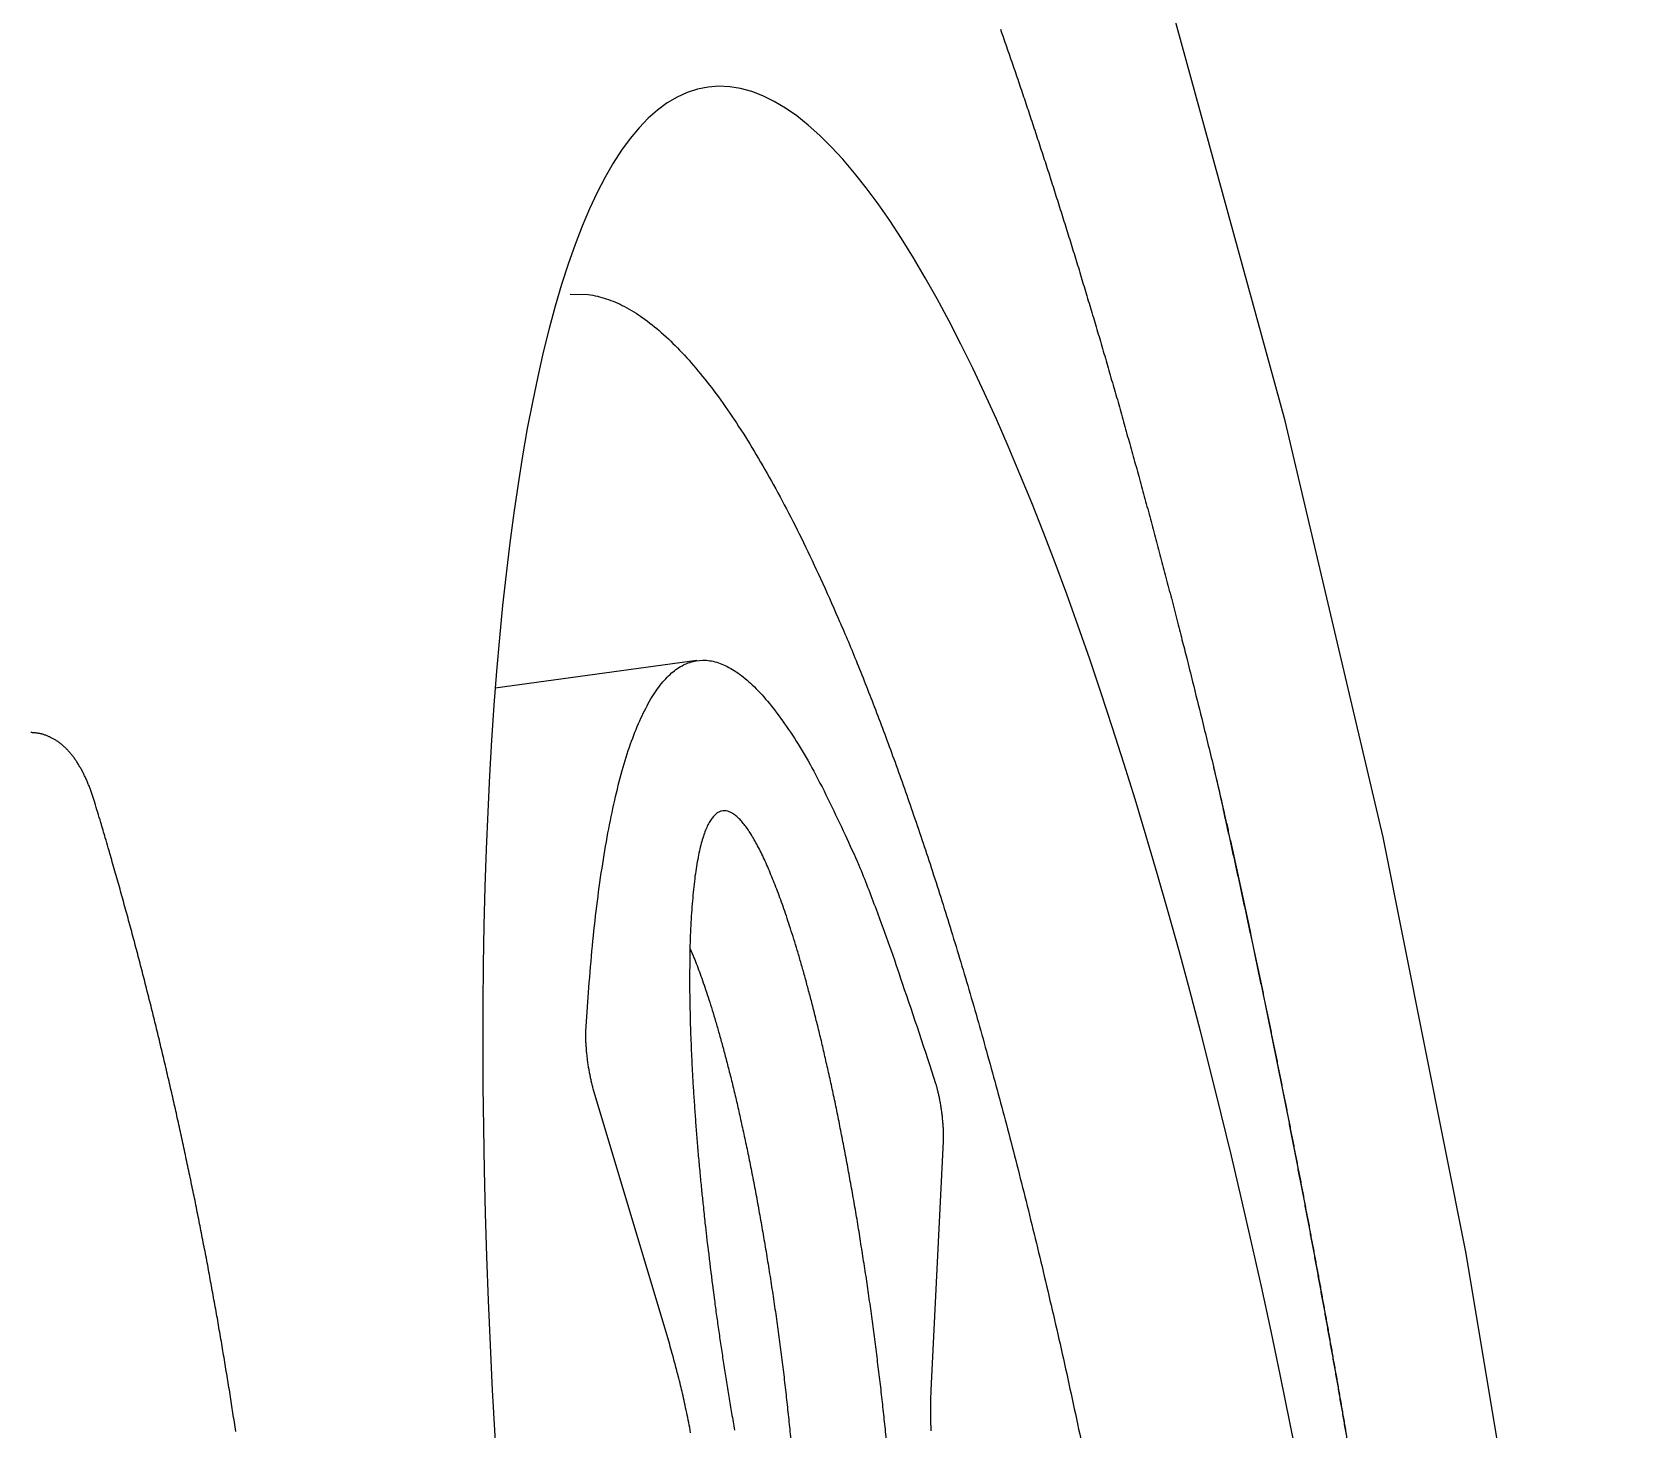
# Model space of a CAD drawing. Extents: x 528 to 612, y 649 to 778.
# Drawn here: x 536.222 to 537.389, y 692.064 to 693.085 of the extents above; entities that cross this region are included whole.
import ezdxf

# ---------------------------------------------------------------- set-up
doc = ezdxf.new("R2010")
doc.units = 0
doc.header["$MEASUREMENT"] = 0
doc.layers.add('1', color=4, linetype='Continuous')
doc.layers.add('204', color=7, linetype='Continuous')

# ---------------------------------------------------------------- blocks, each defined once
blk = doc.blocks.new('*U11')
at = {"layer": '204', "color": 2, "linetype": 'Continuous'}
blk.add_circle((0, 0), 1, dxfattribs=at)
blk = doc.blocks.new('5S55RR1')
at = {"layer": '1', "color": 3, "linetype": 'Continuous'}
for p, q in [((-72.7592, 94.1304), (-72.7592, 94.2793)), ((-72.2664, 94.2177), (-72.4592, 94.2478)), ((-72.3867, 93.9994), (-72.2123, 94.0321))]:
    blk.add_line(p, q, dxfattribs=at)
for points in [[(-72.716, 94.5808), (-72.7175, 94.581, -0.002598), (-72.719, 94.5813, -0.002643), (-72.7205, 94.5815, -0.00267), (-72.722, 94.5818, -0.002674), (-72.7235, 94.5821, -0.002687), (-72.7249, 94.5824, -0.002701), (-72.7264, 94.5828, -0.00271), (-72.7278, 94.5831, -0.002706), (-72.7292, 94.5835, -0.002739), (-72.7306, 94.5838, -0.002811), (-72.732, 94.5842, -0.0029), (-72.7334, 94.5846, -0.003019), (-72.7348, 94.585, -0.003131), (-72.7361, 94.5855, -0.003251), (-72.7375, 94.5859, -0.003369), (-72.7388, 94.5864, -0.003501), (-72.7401, 94.5868, -0.003629), (-72.7414, 94.5873, -0.003766), (-72.7427, 94.5878, -0.003888), (-72.7439, 94.5884, -0.004005), (-72.7451, 94.5889, -0.004123), (-72.7464, 94.5894, -0.004252), (-72.7476, 94.59, -0.004382), (-72.7487, 94.5906, -0.004521), (-72.7499, 94.5912, -0.004661), (-72.751, 94.5918, -0.004811), (-72.7521, 94.5925, -0.004962), (-72.7532, 94.5931, -0.005123), (-72.7543, 94.5938, -0.005285), (-72.7554, 94.5945, -0.005458), (-72.7564, 94.5952, -0.005633), (-72.7574, 94.5959, -0.00582), (-72.7583, 94.5966, -0.006004), (-72.7593, 94.5974, -0.006198), (-72.7602, 94.5982, -0.006397), (-72.7611, 94.599, -0.006614), (-72.762, 94.5998, -0.006794), (-72.7628, 94.6006, -0.006945), (-72.7636, 94.6014, -0.007063), (-72.7644, 94.6023, -0.007142), (-72.7651, 94.6032, -0.007233), (-72.7658, 94.6041, -0.007328), (-72.7665, 94.605, -0.007424), (-72.7671, 94.6059, -0.007514), (-72.7678, 94.6068, -0.007607), (-72.7683, 94.6078, -0.007696), (-72.7689, 94.6087, -0.007785), (-72.7694, 94.6097, -0.00787), (-72.7699, 94.6107, -0.007952), (-72.7704, 94.6117, -0.008033), (-72.7708, 94.6127, -0.008105), (-72.7712, 94.6137, -0.008175), (-72.7715, 94.6148, -0.008239), (-72.7718, 94.6158, -0.008306), (-72.7721, 94.6169, -0.008285), (-72.7724, 94.6179, -0.008169), (-72.7726, 94.619, -0.008048), (-72.7728, 94.6201, -0.007901)], [(-72.2463, 94.5407, -0.000574), (-72.2531, 94.5408, -0.00057), (-72.26, 94.5409, -0.000567), (-72.2668, 94.5411, -0.000563), (-72.2736, 94.5412, -0.00056), (-72.2805, 94.5413, -0.000556), (-72.2873, 94.5415, -0.000553), (-72.2942, 94.5417, -0.00055), (-72.301, 94.5419, -0.000546), (-72.3078, 94.5421, -0.000543), (-72.3147, 94.5423, -0.00054), (-72.3215, 94.5426, -0.000536), (-72.3284, 94.5428, -0.000533), (-72.3352, 94.5431, -0.000529), (-72.3421, 94.5434, -0.000527), (-72.349, 94.5437, -0.000524), (-72.3558, 94.544, -0.000523), (-72.3627, 94.5443, -0.000521), (-72.3695, 94.5446, -0.00052), (-72.3764, 94.545, -0.000518), (-72.3833, 94.5454, -0.000517), (-72.3901, 94.5458, -0.000515), (-72.397, 94.5462, -0.000514), (-72.4038, 94.5466, -0.000512), (-72.4107, 94.547, -0.000511), (-72.4176, 94.5474, -0.00051), (-72.4244, 94.5479, -0.000509), (-72.4313, 94.5484, -0.000508), (-72.4381, 94.5489, -0.000506), (-72.445, 94.5494, -0.000505), (-72.4518, 94.5499, -0.000504), (-72.4587, 94.5504, -0.000503), (-72.4655, 94.5509, -0.000502), (-72.4724, 94.5515, -0.000503), (-72.4792, 94.5521, -0.000504), (-72.4861, 94.5526, -0.000506), (-72.4929, 94.5532, -0.000508), (-72.4998, 94.5538, -0.00051), (-72.5066, 94.5545, -0.000512), (-72.5134, 94.5551, -0.000514), (-72.5202, 94.5557, -0.000516), (-72.5271, 94.5564, -0.000519), (-72.5339, 94.5571, -0.000521), (-72.5407, 94.5578, -0.000523), (-72.5475, 94.5585, -0.000526), (-72.5543, 94.5592, -0.000528), (-72.5611, 94.5599, -0.000531), (-72.5679, 94.5607, -0.000533), (-72.5747, 94.5615, -0.000536), (-72.5815, 94.5622, -0.000539), (-72.5883, 94.563, -0.000541), (-72.595, 94.5638, -0.000543), (-72.6018, 94.5646, -0.000544), (-72.6086, 94.5655, -0.000545), (-72.6153, 94.5663, -0.000544), (-72.6221, 94.5672, -0.00054), (-72.6288, 94.5681, -0.000545), (-72.6356, 94.569, -0.000556), (-72.6423, 94.5699, -0.00054), (-72.649, 94.5708, -0.000504), (-72.6557, 94.5717, -0.000556), (-72.6625, 94.5727, -0.000662), (-72.6694, 94.5737, -0.000503), (-72.6759, 94.5746, -0.000174), (-72.6817, 94.5755, -0.000708), (-72.6893, 94.5766, -0.001216), (-72.7008, 94.5784, -0.000595), (-72.716, 94.5808, -0.000316)], [(-72.4592, 94.2478), (-72.4603, 94.2479, 0.00378), (-72.4614, 94.2481, 0.003316), (-72.4627, 94.2482, 0.003044), (-72.4639, 94.2484, 0.002984), (-72.4653, 94.2485, 0.002865), (-72.4667, 94.2486, 0.002755), (-72.4681, 94.2487, 0.002647), (-72.4696, 94.2488, 0.002584), (-72.4712, 94.2489, 0.002513), (-72.4728, 94.249, 0.002469), (-72.4744, 94.249, 0.002423), (-72.476, 94.2491, 0.0024), (-72.4777, 94.2491, 0.002381), (-72.4793, 94.2491, 0.00238), (-72.481, 94.2491, 0.00238), (-72.4827, 94.2491, 0.002384), (-72.4843, 94.249, 0.002427), (-72.4859, 94.249, 0.002502), (-72.4875, 94.2489, 0.002502), (-72.4891, 94.2488, 0.002422), (-72.4906, 94.2487, 0.0027), (-72.4921, 94.2486, 0.003249), (-72.4936, 94.2485, 0.002711), (-72.4949, 94.2484, 0.001231), (-72.4961, 94.2483, 0.003812), (-72.4974, 94.2481, 0.007218), (-72.4993, 94.2478, 0.004235), (-72.5017, 94.2474, 0.002507)], [(-72.5017, 94.2474), (-72.533, 94.241, 0.005021), (-72.5629, 94.2343, 0.005351), (-72.5913, 94.2272, 0.005968), (-72.6182, 94.2197, 0.007088), (-72.6432, 94.2119, 0.00844), (-72.6662, 94.2038, 0.010095), (-72.687, 94.1954, 0.012359), (-72.7054, 94.1868, 0.01547), (-72.7213, 94.1778, 0.019916), (-72.7346, 94.1687, 0.026116), (-72.7451, 94.1594, 0.035293), (-72.7528, 94.15, 0.047662), (-72.7575, 94.1405, 0.063257), (-72.7592, 94.1309, 0.075768), (-72.7579, 94.1212, 0.076656), (-72.7536, 94.1117, 0.065194), (-72.7463, 94.1021, 0.049959), (-72.7361, 94.0927, 0.037538), (-72.7228, 94.0834, 0.026966), (-72.7071, 94.0743, 0.019571), (-72.6888, 94.0654, 0.016547), (-72.6675, 94.0567, 0.015012), (-72.643, 94.0482, 0.009447), (-72.6185, 94.0403, 0.003634), (-72.5951, 94.0333, 0.009999), (-72.5614, 94.0252, 0.012892), (-72.5053, 94.0136, 0.005392), (-72.4293, 93.9992, 0.002717)], [(-72.2005, 94.2112, -0.001957), (-72.208, 94.2116, -0.002176), (-72.2154, 94.2121, -0.002613), (-72.2228, 94.2127, -0.002124), (-72.2296, 94.2132, -0.000898), (-72.2356, 94.2138, -0.002985), (-72.2429, 94.2146, -0.005506), (-72.2532, 94.2159, -0.003061), (-72.2664, 94.2177, -0.00175)], [(-73.0371, 94.1861), (-73.0351, 94.1731, 0.050618), (-73.0303, 94.1604, 0.048388), (-73.0229, 94.148, 0.041226), (-73.0129, 94.1358, 0.032888), (-73.0004, 94.1239, 0.02632), (-72.9858, 94.1123, 0.02131), (-72.9691, 94.1011, 0.017392), (-72.9506, 94.0902, 0.014334), (-72.9302, 94.0797, 0.011977), (-72.9083, 94.0696, 0.010123), (-72.885, 94.06, 0.008713), (-72.8604, 94.0506, 0.007466), (-72.8343, 94.0416, 0.006727), (-72.8064, 94.0328, 0.006149), (-72.7761, 94.0239, 0.00551), (-72.7435, 94.0151, 0.005219), (-72.7084, 94.0065, 0.00487), (-72.671, 93.998, 0.004561), (-72.6311, 93.9897, 0.004249), (-72.5889, 93.9816, 0.004038), (-72.5441, 93.9738, 0.003806), (-72.4971, 93.9663, 0.003635), (-72.4476, 93.9592, 0.003451), (-72.396, 93.9524, 0.003321), (-72.3421, 93.9461, 0.003179), (-72.2862, 93.9402, 0.00308), (-72.2283, 93.9348, 0.002972), (-72.1687, 93.93, 0.002898), (-72.1074, 93.9258, 0.002819)], [(-72.3052, 94.1808), (-72.2941, 94.1809, -0.00124), (-72.2827, 94.1809, -0.00117), (-72.2711, 94.1808, -0.001153), (-72.2593, 94.1807, -0.001199), (-72.2473, 94.1805, -0.001224), (-72.2352, 94.1803, -0.001247), (-72.2229, 94.1799, -0.001268), (-72.2105, 94.1796, -0.001304), (-72.198, 94.1791, -0.001334)], [(-72.1748, 94.0701, -0.001655), (-72.1892, 94.0696, -0.001623), (-72.2038, 94.0692, -0.001599), (-72.2185, 94.0689, -0.001578), (-72.2333, 94.0687, -0.001565), (-72.2482, 94.0685, -0.001538), (-72.2632, 94.0685, -0.001497), (-72.2781, 94.0685, -0.001483), (-72.293, 94.0686, -0.001488), (-72.3078, 94.0689, -0.001496), (-72.3224, 94.0692, -0.001503), (-72.3369, 94.0695, -0.00152), (-72.3512, 94.07, -0.001535), (-72.3653, 94.0706, -0.001554), (-72.3792, 94.0712, -0.001565), (-72.3929, 94.0719, -0.001585), (-72.4063, 94.0727, -0.001605), (-72.4194, 94.0735, -0.001636), (-72.4323, 94.0744, -0.001658), (-72.4447, 94.0754, -0.001708), (-72.4569, 94.0765, -0.001772), (-72.4686, 94.0775, -0.001841), (-72.48, 94.0787, -0.001889), (-72.4909, 94.0799, -0.001958), (-72.5015, 94.0811, -0.002019), (-72.5116, 94.0824, -0.002105), (-72.5213, 94.0836, -0.002181), (-72.5306, 94.085, -0.002284), (-72.5395, 94.0863, -0.002375), (-72.5479, 94.0877, -0.002505), (-72.556, 94.0891, -0.002631), (-72.5636, 94.0905, -0.002773), (-72.5708, 94.0919, -0.00287), (-72.5776, 94.0933, -0.003154), (-72.5842, 94.0948, -0.003453), (-72.5906, 94.0963, -0.003717), (-72.5968, 94.0979, -0.004222), (-72.6028, 94.0995, -0.004796), (-72.6085, 94.1012, -0.005416), (-72.6139, 94.1029, -0.006171), (-72.6191, 94.1047, -0.007162), (-72.6238, 94.1066, -0.008386), (-72.6283, 94.1085, -0.009935), (-72.6323, 94.1104, -0.011949), (-72.6359, 94.1124, -0.014601), (-72.6391, 94.1144, -0.018146), (-72.6419, 94.1165, -0.022805), (-72.6441, 94.1186, -0.029379), (-72.6459, 94.1208, -0.038264), (-72.6471, 94.123, -0.049136), (-72.6477, 94.1252, -0.059485), (-72.6478, 94.1274, -0.065173), (-72.6473, 94.1296, -0.062844), (-72.6462, 94.1319, -0.05349), (-72.6444, 94.1341, -0.04289), (-72.6421, 94.1364, -0.032969), (-72.6391, 94.1387, -0.025713), (-72.6355, 94.1409, -0.020144), (-72.6313, 94.1431, -0.016223), (-72.6265, 94.1453, -0.013172), (-72.6211, 94.1474, -0.011006), (-72.6151, 94.1495, -0.009138), (-72.6085, 94.1516, -0.007647), (-72.6014, 94.1536, -0.006511), (-72.5937, 94.1555, -0.005674), (-72.5856, 94.1574, -0.005), (-72.577, 94.1593, -0.004483), (-72.5679, 94.161, -0.004031), (-72.5584, 94.1628, -0.003655), (-72.5485, 94.1644, -0.003332), (-72.5382, 94.1659, -0.00306), (-72.5276, 94.1674, -0.002823), (-72.5168, 94.1688, -0.002614), (-72.5056, 94.1701, -0.002442), (-72.4942, 94.1714, -0.002297), (-72.4826, 94.1725, -0.002144), (-72.4709, 94.1736, -0.001971), (-72.459, 94.1746, -0.001855), (-72.447, 94.1755, -0.001765), (-72.4349, 94.1763, -0.001644), (-72.4229, 94.1771, -0.001494), (-72.4109, 94.1778, -0.001556), (-72.3987, 94.1784, -0.001728), (-72.3863, 94.1789, -0.001324), (-72.3747, 94.1794, -0.000566), (-72.3642, 94.1797, -0.001686), (-72.351, 94.1801, -0.002739), (-72.3311, 94.1805, -0.001378), (-72.3052, 94.1808, -0.000758)], [(-72.5516, 94.1639), (-72.5458, 94.1623, 0.005107), (-72.5398, 94.1608, 0.004727), (-72.5336, 94.1594, 0.004401), (-72.527, 94.158, 0.003883), (-72.52, 94.1566, 0.003461), (-72.5125, 94.1552, 0.003316), (-72.5045, 94.1538, 0.003106), (-72.496, 94.1525, 0.002926), (-72.487, 94.1512, 0.002744), (-72.4774, 94.1499, 0.002619), (-72.4674, 94.1486, 0.002479), (-72.4569, 94.1474, 0.002378), (-72.4459, 94.1462, 0.002268), (-72.4344, 94.1451, 0.00219), (-72.4224, 94.1441, 0.002104), (-72.41, 94.1431, 0.002044), (-72.3972, 94.1421, 0.001978), (-72.384, 94.1413, 0.001934), (-72.3704, 94.1405, 0.001885), (-72.3565, 94.1399, 0.001854), (-72.3423, 94.1393, 0.00182), (-72.3279, 94.1388, 0.0018), (-72.3133, 94.1384, 0.00178), (-72.2985, 94.1381, 0.001772), (-72.2836, 94.1379, 0.001765), (-72.2687, 94.1378, 0.001767), (-72.2537, 94.1379, 0.001774), (-72.2388, 94.138, 0.001787), (-72.224, 94.1382, 0.001807), (-72.2094, 94.1386, 0.001831), (-72.195, 94.139, 0.001866), (-72.1808, 94.1396, 0.001902)], [(-72.2123, 94.0321), (-72.2073, 94.033, -0.003838), (-72.202, 94.0339, -0.003411), (-72.1964, 94.0347, -0.003127), (-72.1906, 94.0355, -0.003011), (-72.1845, 94.0363, -0.002857), (-72.1782, 94.037, -0.002716)], [(-72.4293, 93.9992), (-72.4282, 93.999, 0.003906), (-72.4271, 93.9989, 0.003416), (-72.4259, 93.9987, 0.003127), (-72.4246, 93.9986, 0.003057), (-72.4233, 93.9985, 0.002928), (-72.4219, 93.9983, 0.002808), (-72.4205, 93.9982, 0.002691), (-72.419, 93.9981, 0.002621), (-72.4175, 93.998, 0.002544), (-72.4159, 93.9979, 0.002493), (-72.4143, 93.9979, 0.002442), (-72.4126, 93.9978, 0.002413), (-72.411, 93.9978, 0.002389), (-72.4093, 93.9978, 0.002383), (-72.4077, 93.9978, 0.002377), (-72.406, 93.9978, 0.002377), (-72.4043, 93.9978, 0.002415), (-72.4027, 93.9979, 0.002484), (-72.4011, 93.998, 0.002478), (-72.3995, 93.998, 0.002394), (-72.398, 93.9981, 0.002662), (-72.3965, 93.9982, 0.003195), (-72.395, 93.9984, 0.002658), (-72.3937, 93.9985, 0.001206), (-72.3925, 93.9986, 0.003727), (-72.3911, 93.9988, 0.00702), (-72.3892, 93.999, 0.004098), (-72.3867, 93.9994, 0.002419)]]:
    blk.add_lwpolyline(points, format="xyb", dxfattribs=at)
at = {"layer": '1', "color": 2, "linetype": 'Continuous'}
for points in [[(-73.1866, 93.8482, 0.000836), (-73.1735, 93.8455, 0.000824), (-73.1604, 93.8429, 0.000812), (-73.1471, 93.8403, 0.0008), (-73.1338, 93.8377, 0.000789), (-73.1204, 93.8352, 0.000778), (-73.1068, 93.8327, 0.000767), (-73.0932, 93.8302, 0.000757), (-73.0795, 93.8277, 0.000747), (-73.0658, 93.8253, 0.000737), (-73.0519, 93.8229, 0.000727), (-73.0379, 93.8205, 0.000717), (-73.0239, 93.8182, 0.000708), (-73.0098, 93.8158, 0.000699), (-72.9956, 93.8136, 0.000691), (-72.9813, 93.8113, 0.000682), (-72.9669, 93.809, 0.000674), (-72.9525, 93.8068, 0.000666), (-72.9379, 93.8046, 0.000658), (-72.9233, 93.8025, 0.00065), (-72.9086, 93.8003, 0.000643), (-72.8939, 93.7982, 0.000636), (-72.879, 93.7962, 0.00063), (-72.8641, 93.7941, 0.000621), (-72.8491, 93.7921, 0.000611), (-72.834, 93.7901, 0.000609), (-72.8189, 93.7881, 0.000615), (-72.8036, 93.7862, 0.000591), (-72.7883, 93.7843, 0.000547), (-72.7731, 93.7824, 0.000598), (-72.7575, 93.7805, 0.000704), (-72.7415, 93.7786, 0.000529), (-72.7264, 93.7769, 0.000182), (-72.7127, 93.7753, 0.000737), (-72.695, 93.7734, 0.001244), (-72.6675, 93.7704, 0.0006), (-72.6314, 93.7666, 0.000316)], [(-72.5943, 93.7632), (-72.5897, 93.7628, 0.000127), (-72.5852, 93.7624, 0.000125), (-72.5806, 93.7621, 0.000126), (-72.576, 93.7617, 0.00013), (-72.5715, 93.7613, 0.000132), (-72.5669, 93.7609, 0.000131), (-72.5623, 93.7606, 0.00013), (-72.5578, 93.7602, 0.00013), (-72.5532, 93.7598, 0.00013), (-72.5486, 93.7595, 0.00013), (-72.544, 93.7591, 0.00013), (-72.5395, 93.7588, 0.00013), (-72.5349, 93.7584, 0.00013), (-72.5303, 93.758, 0.00013), (-72.5257, 93.7577, 0.000129), (-72.5211, 93.7573, 0.000129), (-72.5165, 93.757, 0.000129), (-72.5119, 93.7566, 0.000129), (-72.5073, 93.7563, 0.000129), (-72.5027, 93.756, 0.000129), (-72.4981, 93.7556, 0.000129), (-72.4935, 93.7553, 0.000128), (-72.4889, 93.755, 0.000128), (-72.4843, 93.7546, 0.000128), (-72.4797, 93.7543, 0.000128), (-72.4751, 93.754, 0.000128), (-72.4705, 93.7536, 0.000128), (-72.4659, 93.7533, 0.000128), (-72.4612, 93.753, 0.000128), (-72.4566, 93.7527, 0.000128), (-72.452, 93.7524, 0.000128), (-72.4474, 93.752, 0.000128), (-72.4428, 93.7517, 0.000128), (-72.4381, 93.7514, 0.000128), (-72.4335, 93.7511, 0.000128), (-72.4289, 93.7508, 0.000128), (-72.4242, 93.7505, 0.000128), (-72.4196, 93.7502, 0.000128), (-72.415, 93.7499, 0.000128), (-72.4103, 93.7496, 0.000128), (-72.4057, 93.7493, 0.000128), (-72.4011, 93.749, 0.000128), (-72.3964, 93.7487, 0.000128), (-72.3918, 93.7485, 0.000128), (-72.3871, 93.7482, 0.000128), (-72.3825, 93.7479, 0.000129), (-72.3778, 93.7476, 0.000129), (-72.3732, 93.7473, 0.000128), (-72.3685, 93.7471, 0.000128), (-72.3639, 93.7468, 0.000128), (-72.3592, 93.7465, 0.000128), (-72.3546, 93.7462, 0.000128), (-72.3499, 93.746, 0.000128), (-72.3453, 93.7457, 0.000128), (-72.3406, 93.7455, 0.000128), (-72.336, 93.7452, 0.000128), (-72.3313, 93.7449, 0.000128), (-72.3266, 93.7447, 0.000128), (-72.322, 93.7444, 0.000128), (-72.3173, 93.7442, 0.000128), (-72.3127, 93.7439, 0.000128), (-72.308, 93.7437, 0.000128), (-72.3033, 93.7435, 0.000128), (-72.2987, 93.7432, 0.000128), (-72.294, 93.743, 0.000128), (-72.2893, 93.7427, 0.000128), (-72.2846, 93.7425, 0.000128), (-72.28, 93.7423, 0.000128), (-72.2753, 93.7421, 0.000128), (-72.2706, 93.7418, 0.000128), (-72.266, 93.7416, 0.000128), (-72.2613, 93.7414, 0.000128), (-72.2566, 93.7412, 0.000128), (-72.2519, 93.7409, 0.000128), (-72.2472, 93.7407, 0.000128), (-72.2426, 93.7405, 0.000128), (-72.2379, 93.7403, 0.000128), (-72.2332, 93.7401, 0.000128), (-72.2285, 93.7399, 0.000128), (-72.2238, 93.7397, 0.000128), (-72.2192, 93.7395, 0.000127), (-72.2145, 93.7393, 0.000127), (-72.2098, 93.7391, 0.000127), (-72.2051, 93.7389, 0.000127), (-72.2004, 93.7387, 0.000127), (-72.1958, 93.7385, 0.000127), (-72.1911, 93.7384, 0.000127), (-72.1864, 93.7382, 0.000127), (-72.1817, 93.738, 0.000127), (-72.177, 93.7378, 0.000127), (-72.1723, 93.7376, 0.000127), (-72.1677, 93.7375, 0.000127), (-72.163, 93.7373, 0.000127), (-72.1583, 93.7371, 0.000127), (-72.1536, 93.737, 0.000127), (-72.1489, 93.7368, 0.000127), (-72.1442, 93.7366, 0.000126), (-72.1395, 93.7365, 0.000126), (-72.1349, 93.7363, 0.000126)], [(-72.5927, 93.7633), (-72.5831, 93.7625, 0.000278), (-72.5734, 93.7617, 0.000278), (-72.5637, 93.7609, 0.000277), (-72.554, 93.7601, 0.000277), (-72.5443, 93.7593, 0.000276), (-72.5346, 93.7586, 0.000276), (-72.5249, 93.7578, 0.000275), (-72.5152, 93.7571, 0.000275), (-72.5054, 93.7563, 0.000274), (-72.4957, 93.7556, 0.000273), (-72.4859, 93.7549, 0.000273), (-72.4762, 93.7542, 0.000273), (-72.4664, 93.7535, 0.000273), (-72.4566, 93.7528, 0.000273), (-72.4468, 93.7522, 0.000273), (-72.437, 93.7515, 0.000273), (-72.4272, 93.7509, 0.000273), (-72.4174, 93.7502, 0.000273), (-72.4076, 93.7496, 0.000273), (-72.3978, 93.749, 0.000273), (-72.388, 93.7484, 0.000273), (-72.3781, 93.7478, 0.000273), (-72.3683, 93.7472, 0.000273), (-72.3584, 93.7466, 0.000273), (-72.3486, 93.7461, 0.000273), (-72.3387, 93.7455, 0.000273), (-72.3288, 93.745, 0.000272), (-72.319, 93.7444, 0.000272), (-72.3091, 93.7439, 0.000272), (-72.2992, 93.7434, 0.000272), (-72.2893, 93.7429, 0.000272), (-72.2794, 93.7424, 0.000272), (-72.2696, 93.7419, 0.000272), (-72.2597, 93.7415, 0.000272), (-72.2498, 93.741, 0.000271), (-72.2399, 93.7406, 0.000271), (-72.23, 93.7401, 0.000271), (-72.22, 93.7397, 0.000271), (-72.2101, 93.7393, 0.00027), (-72.2002, 93.7389, 0.00027), (-72.1903, 93.7385, 0.00027), (-72.1804, 93.7381, 0.00027), (-72.1705, 93.7377, 0.00027), (-72.1605, 93.7374, 0.00027), (-72.1506, 93.737, 0.000269), (-72.1407, 93.7367, 0.000269), (-72.1308, 93.7363, 0.000268)], [(-72.6315, 93.7666), (-72.6305, 93.7666, 0.000103), (-72.6296, 93.7665, 0.000103), (-72.6287, 93.7664, 0.000103), (-72.6277, 93.7663, 0.000105), (-72.6268, 93.7662, 0.000106), (-72.6259, 93.7661, 0.000107), (-72.625, 93.766, 0.000107), (-72.624, 93.7659, 0.000109), (-72.6231, 93.7658, 0.000109), (-72.6222, 93.7657, 0.00011), (-72.6212, 93.7656, 0.000111), (-72.6203, 93.7655, 0.000112), (-72.6194, 93.7655, 0.000113), (-72.6184, 93.7654, 0.000114), (-72.6175, 93.7653, 0.000115), (-72.6166, 93.7652, 0.000116), (-72.6157, 93.7651, 0.000117), (-72.6147, 93.765, 0.000118), (-72.6138, 93.7649, 0.000119), (-72.6129, 93.7648, 0.00012), (-72.6119, 93.7648, 0.000121), (-72.611, 93.7647, 0.000122), (-72.6101, 93.7646, 0.000123), (-72.6091, 93.7645, 0.000124), (-72.6082, 93.7644, 0.000124), (-72.6073, 93.7643, 0.000125), (-72.6064, 93.7642, 0.000127), (-72.6054, 93.7642, 0.00013), (-72.6045, 93.7641, 0.000127), (-72.6036, 93.764, 0.00012), (-72.6026, 93.7639, 0.000133), (-72.6017, 93.7638, 0.000161), (-72.6008, 93.7638, 0.000122), (-72.5999, 93.7637, 0.00004), (-72.599, 93.7636, 0.000176), (-72.598, 93.7635, 0.000306), (-72.5964, 93.7634, 0.00015), (-72.5943, 93.7632, 0.000079)], [(-72.6315, 93.7666), (-72.6315, 93.7666, 0), (-72.6315, 93.7666, 0), (-72.6315, 93.7666, 0), (-72.6314, 93.7666, 0), (-72.6314, 93.7666, 0), (-72.6314, 93.7666, 0), (-72.6314, 93.7666, 0), (-72.6314, 93.7666, 0), (-72.6314, 93.7666, 0), (-72.6314, 93.7666, 0), (-72.6314, 93.7666, 0), (-72.6314, 93.7666, 0), (-72.6314, 93.7666, 0), (-72.6314, 93.7666, 0), (-72.6314, 93.7666, 0), (-72.6314, 93.7666, 0), (-72.6314, 93.7666, 0), (-72.6314, 93.7666, 0), (-72.6314, 93.7666, 0), (-72.6314, 93.7666, 0), (-72.6314, 93.7666, 0), (-72.6314, 93.7666, 0), (-72.6314, 93.7666, 0), (-72.6314, 93.7666, 0), (-72.6314, 93.7666, 0), (-72.6314, 93.7666, 0), (-72.6314, 93.7666, 0), (-72.6314, 93.7666, 0), (-72.6314, 93.7666, 0), (-72.6314, 93.7666, 0), (-72.6314, 93.7666, 0), (-72.6314, 93.7666, 0.000001), (-72.6314, 93.7666, 0), (-72.6314, 93.7666, 0), (-72.6314, 93.7666, 0.000001), (-72.6314, 93.7666, 0.000001), (-72.6314, 93.7666, 0), (-72.6314, 93.7666, 0)], [(-72.6314, 93.7666), (-72.6304, 93.7665, 0.000171), (-72.6294, 93.7664, 0.000171), (-72.6285, 93.7663, 0.000171), (-72.6275, 93.7662, 0.000172), (-72.6265, 93.7662, 0.000173), (-72.6256, 93.7661, 0.000173), (-72.6246, 93.766, 0.000174), (-72.6236, 93.7659, 0.000175), (-72.6227, 93.7658, 0.000175), (-72.6217, 93.7657, 0.000176), (-72.6207, 93.7656, 0.000176), (-72.6198, 93.7655, 0.000177), (-72.6188, 93.7654, 0.000178), (-72.6178, 93.7653, 0.000178), (-72.6169, 93.7652, 0.000179), (-72.6159, 93.7652, 0.000179), (-72.6149, 93.7651, 0.00018), (-72.614, 93.765, 0.000181), (-72.613, 93.7649, 0.000181), (-72.612, 93.7648, 0.000182), (-72.6111, 93.7647, 0.000182), (-72.6101, 93.7646, 0.000183), (-72.6091, 93.7646, 0.000184), (-72.6082, 93.7645, 0.000185), (-72.6072, 93.7644, 0.000185), (-72.6062, 93.7643, 0.000184), (-72.6053, 93.7642, 0.000186), (-72.6043, 93.7642, 0.000191), (-72.6033, 93.7641, 0.000186), (-72.6024, 93.764, 0.000174), (-72.6014, 93.7639, 0.000193), (-72.6004, 93.7638, 0.000231), (-72.5995, 93.7638, 0.000176), (-72.5985, 93.7637, 0.000059), (-72.5977, 93.7636, 0.00025), (-72.5966, 93.7636, 0.000432), (-72.5949, 93.7634, 0.000212), (-72.5927, 93.7633, 0.000112)], [(-72.5927, 93.7633), (-72.5928, 93.7633, -0.001931), (-72.5928, 93.7633, -0.001933), (-72.5929, 93.7632, -0.001936), (-72.5929, 93.7632, -0.001941), (-72.593, 93.7632, -0.001945), (-72.593, 93.7632, -0.001949), (-72.5931, 93.7632, -0.001952), (-72.5931, 93.7632, -0.001956), (-72.5932, 93.7632, -0.001959), (-72.5933, 93.7632, -0.001962), (-72.5933, 93.7632, -0.001964), (-72.5934, 93.7632, -0.001966), (-72.5934, 93.7632, -0.001969), (-72.5935, 93.7632, -0.001975), (-72.5935, 93.7632, -0.001972), (-72.5936, 93.7632, -0.001961), (-72.5936, 93.7632, -0.001979), (-72.5937, 93.7632, -0.002021), (-72.5937, 93.7632, -0.001964), (-72.5938, 93.7632, -0.001834), (-72.5938, 93.7632, -0.002025), (-72.5939, 93.7632, -0.002415), (-72.5939, 93.7632, -0.001831), (-72.594, 93.7632, -0.000626), (-72.594, 93.7632, -0.002584), (-72.5941, 93.7632, -0.004443), (-72.5942, 93.7632, -0.002168), (-72.5943, 93.7632, -0.001147)]]:
    blk.add_lwpolyline(points, format="xyb", dxfattribs=at)
at = {"layer": '1', "color": 2, "xscale": 1.4576129, "yscale": 0.3049150800000007, "zscale": 1.4576129, "rotation": 0.07652326699996408}
blk.add_blockref('*U11', (-71.716, 94.0677), dxfattribs=at)
blk = doc.blocks.new('2010JETSETTER')
at = {"layer": '1', "color": 2, "linetype": 'Continuous'}
blk.add_lwpolyline([(9.1763, 20.9852), (9.1469, 21.2583), (9.1079, 21.5446), (9.0583, 21.8412), (8.9978, 22.1442), (8.9262, 22.4488), (8.8435, 22.7496), (8.7504, 23.0403), (8.648, 23.3146), (8.5379, 23.5664), (8.422, 23.7898), (8.3025, 23.9803), (8.1818, 24.1343), (8.0623, 24.2499), (7.8351, 24.3657)], dxfattribs=at)
at = {"layer": '1', "xscale": -1, "rotation": 97.75943496355124}
blk.add_blockref('5S55RR1', (111.5881, -37.1107), dxfattribs=at)

msp = doc.modelspace()

# ---------------------------------------------------------------- block references
at = {"layer": '1'}
msp.add_blockref('2010JETSETTER', (528.2128, 670.3522), dxfattribs=at)

doc.saveas('drawing.dxf')
